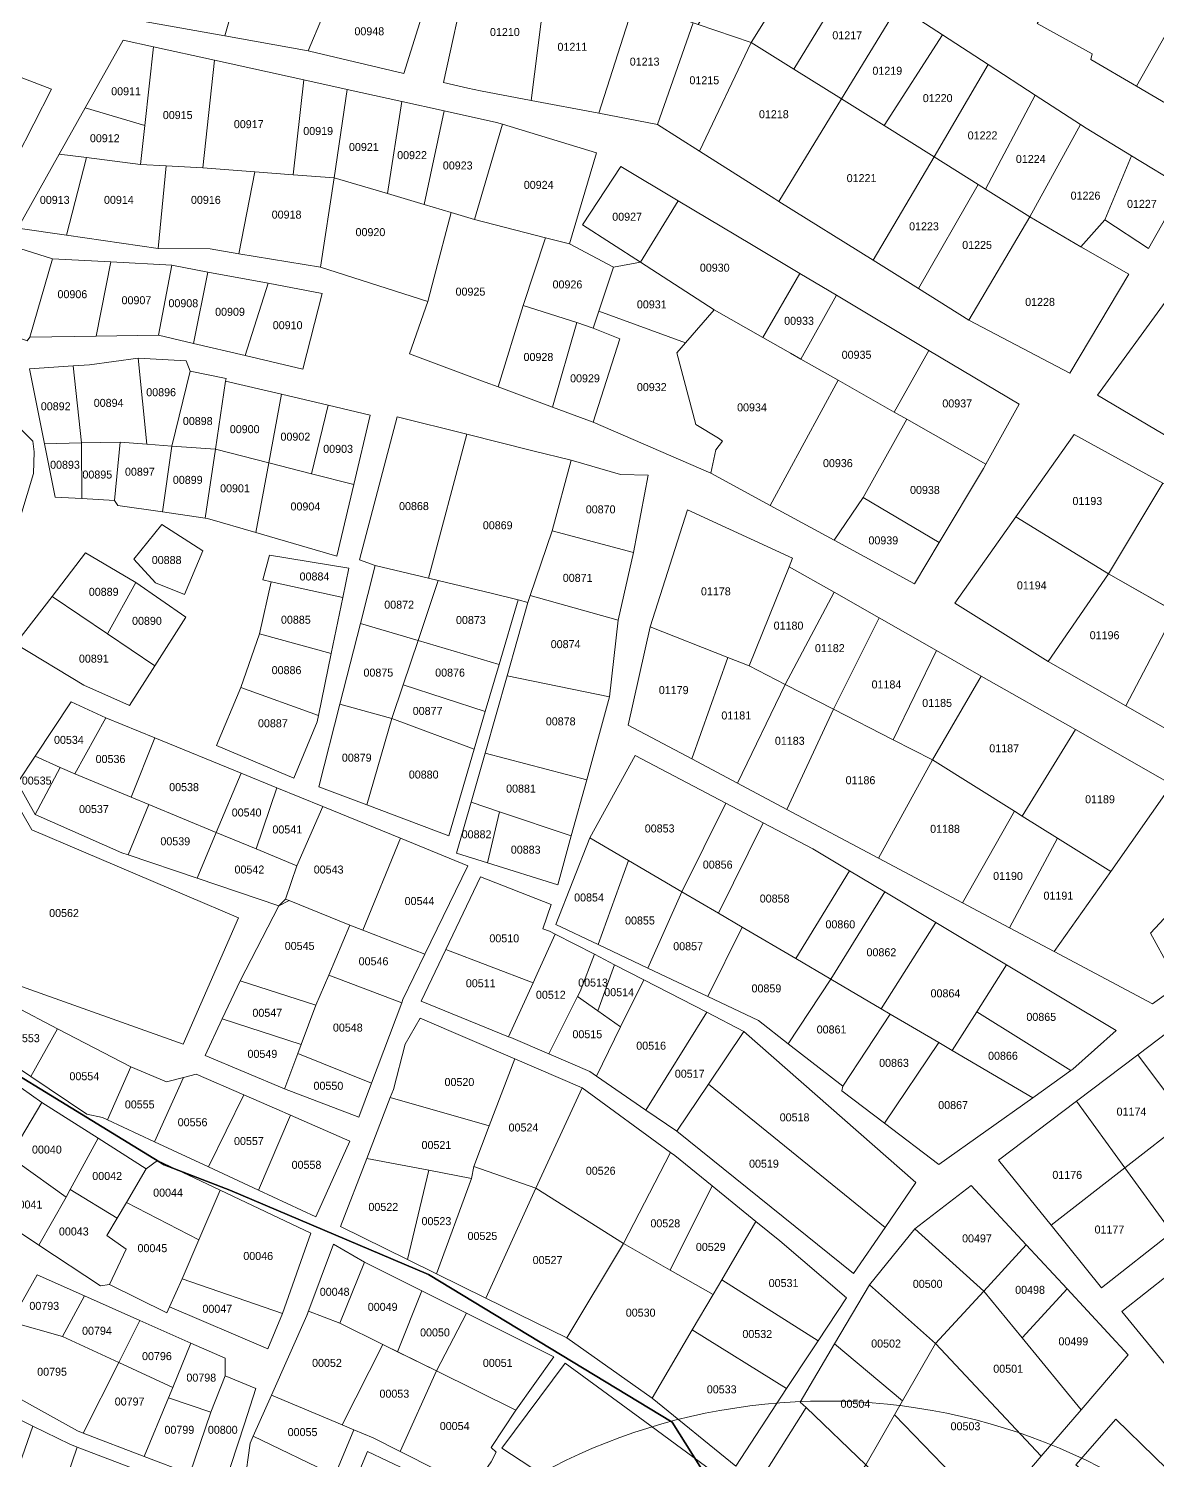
# Model space of a CAD drawing. Header units: metres. Extents: x 245225 to 248406, y 1633796 to 1637634.
# Drawn here: x 246695.7 to 246907.2, y 1635937.9 to 1636206.3 of the extents above; entities that cross this region are included whole.
import ezdxf
from ezdxf.enums import TextEntityAlignment as Align

# ---------------------------------------------------------------- set-up
doc = ezdxf.new("R2010")
doc.units = ezdxf.units.M
doc.header["$MEASUREMENT"] = 0
doc.layers.add('dernier_num_parc', color=1, linetype='Continuous', lineweight=13)
doc.layers.add('historique_numero_parcelle', color=7, linetype='Continuous')
doc.layers.add('limites_sections', color=7, linetype='Continuous')
doc.layers.add('LIMITES_PARCELLES', color=7, linetype='Continuous', lineweight=0, true_color=0xffffff)
doc.styles.add('Style-FANCY', font='FANCY.shx')

msp = doc.modelspace()

# ---------------------------------------------------------------- linework, layer by layer
at = {"layer": 'dernier_num_parc', "linetype": 'Continuous'}
msp.add_circle((246845.115, 1635836.655), 112.402539, dxfattribs=at)
at = {"layer": 'limites_parcelles', "flags": 128}
for points in [[(246754.656, 1636217.794), (246753.465, 1636214.953), (246748.082, 1636202.111), (246732.476, 1636204.922), (246735.226, 1636214.679), (246739.533, 1636225.342), (246742.109, 1636224.056), (246754.656, 1636217.794)], [(246913.23, 1636213.114), (246903.285, 1636195.523), (246894.742, 1636200.502), (246895.007, 1636201.56), (246884.688, 1636207.249), (246897.009, 1636225.086), (246906.534, 1636219.212), (246905.542, 1636217.693), (246913.23, 1636213.114)], [(246792.872, 1636216.576), (246789.833, 1636192.822), (246780.356, 1636194.613), (246778.008, 1636195.146), (246773.444, 1636196.184), (246777.756, 1636215.873), (246777.714, 1636219.326), (246791.151, 1636217.155), (246792.872, 1636216.576)], [(246808.033, 1636211.471), (246809.128, 1636211.103), (246802.502, 1636190.427), (246789.833, 1636192.822), (246792.872, 1636216.576), (246808.033, 1636211.471)], [(246839.045, 1636198.719), (246849.73, 1636216.258), (246851.714, 1636215.012), (246858.608, 1636210.533), (246847.998, 1636193.119), (246839.045, 1636198.719)], [(246769.928, 1636210.434), (246765.97, 1636197.886), (246748.288, 1636202.074), (246748.082, 1636202.111), (246753.465, 1636214.953), (246769.928, 1636210.434)], [(246930.103, 1636203.064), (246919.481, 1636186.082), (246910.866, 1636191.104), (246903.285, 1636195.523), (246913.23, 1636213.114), (246920.088, 1636209.029), (246930.103, 1636203.064)], [(246821.158, 1636207.044), (246831.088, 1636203.695), (246821.398, 1636183.346), (246813.535, 1636188.342), (246820.188, 1636207.372), (246821.158, 1636207.044)], [(246730.513, 1636200.383), (246728.311, 1636180.195), (246721.424, 1636180.586), (246716.669, 1636180.857), (246717.473, 1636188.146), (246719.1, 1636202.904), (246730.513, 1636200.383)], [(246839.045, 1636198.719), (246847.998, 1636193.119), (246836.286, 1636173.895), (246835.522, 1636174.372), (246821.398, 1636183.346), (246831.088, 1636203.695), (246839.045, 1636198.719)], [(246747.221, 1636196.692), (246745.227, 1636178.922), (246738.071, 1636179.461), (246728.311, 1636180.195), (246730.513, 1636200.383), (246747.221, 1636196.692)], [(246884.278, 1636193.855), (246875.013, 1636176.225), (246873.593, 1636177.113), (246865.34, 1636182.274), (246875.516, 1636199.548), (246884.278, 1636193.855)], [(246855.994, 1636188.119), (246865.34, 1636182.274), (246853.917, 1636162.885), (246836.286, 1636173.895), (246847.998, 1636193.119), (246855.994, 1636188.119)], [(246717.473, 1636188.146), (246716.669, 1636180.857), (246706.525, 1636182.125), (246701.409, 1636182.764), (246706.285, 1636191.447), (246717.473, 1636188.146)], [(246784.494, 1636188.366), (246779.243, 1636170.538), (246774.87, 1636171.835), (246769.803, 1636173.337), (246773.536, 1636190.88), (246783.379, 1636188.706), (246784.494, 1636188.366)], [(246797.031, 1636165.952), (246792.539, 1636167.11), (246779.243, 1636170.538), (246784.494, 1636188.366), (246802.111, 1636182.991), (246797.031, 1636165.952)], [(246902.371, 1636182.463), (246897.355, 1636170.483), (246892.831, 1636165.403), (246883.306, 1636171.038), (246892.793, 1636188.323), (246893.863, 1636187.628), (246902.371, 1636182.463)], [(246716.669, 1636180.857), (246721.424, 1636180.586), (246719.985, 1636165.105), (246702.76, 1636167.595), (246706.525, 1636182.125), (246716.669, 1636180.857)], [(246728.311, 1636180.195), (246738.071, 1636179.461), (246735.095, 1636164.117), (246729.721, 1636164.999), (246719.985, 1636165.105), (246721.424, 1636180.586), (246728.311, 1636180.195)], [(246745.227, 1636178.922), (246752.917, 1636178.343), (246750.359, 1636161.612), (246735.095, 1636164.117), (246738.071, 1636179.461), (246745.227, 1636178.922)], [(246762.902, 1636175.383), (246769.803, 1636173.337), (246774.87, 1636171.835), (246771.666, 1636159.699), (246770.467, 1636155.157), (246750.359, 1636161.612), (246752.917, 1636178.343), (246762.902, 1636175.383)], [(246875.013, 1636176.225), (246883.306, 1636171.038), (246871.876, 1636151.671), (246862.405, 1636157.585), (246873.593, 1636177.113), (246875.013, 1636176.225)], [(246840.197, 1636160.425), (246833.24, 1636148.401), (246824.125, 1636153.569), (246810.345, 1636162.5), (246817.392, 1636174.044), (246831.16, 1636165.822), (246840.197, 1636160.425)], [(246779.243, 1636170.538), (246792.539, 1636167.11), (246788.371, 1636154.398), (246783.65, 1636139.145), (246781.21, 1636140.054), (246767.081, 1636145.314), (246770.467, 1636155.157), (246771.666, 1636159.699), (246774.87, 1636171.835), (246779.243, 1636170.538)], [(246892.831, 1636165.403), (246901.872, 1636160.304), (246890.76, 1636141.73), (246871.876, 1636151.671), (246883.306, 1636171.038), (246892.831, 1636165.403)], [(246700.154, 1636163.143), (246695.921, 1636148.458), (246695.392, 1636147.797), (246683.75, 1636152.03), (246690.497, 1636166.185), (246700.154, 1636163.143)], [(246797.031, 1636165.952), (246805.286, 1636161.612), (246802.535, 1636153.359), (246801.476, 1636150.182), (246798.425, 1636151.223), (246788.371, 1636154.398), (246792.539, 1636167.11), (246797.031, 1636165.952)], [(246824.125, 1636153.569), (246818.782, 1636147.417), (246802.535, 1636153.359), (246805.286, 1636161.612), (246810.345, 1636162.5), (246824.125, 1636153.569)], [(246847.084, 1636156.313), (246840.369, 1636144.359), (246838.45, 1636145.447), (246833.24, 1636148.401), (246840.197, 1636160.425), (246847.084, 1636156.313)], [(246864.378, 1636145.985), (246857.896, 1636134.422), (246847.377, 1636140.386), (246840.369, 1636144.359), (246847.084, 1636156.313), (246864.378, 1636145.985)], [(246818.782, 1636147.417), (246817.14, 1636145.526), (246820.738, 1636132.085), (246824.971, 1636129.545), (246825.707, 1636128.946), (246824.477, 1636127.354), (246823.49, 1636122.983), (246801.476, 1636132.508), (246806.451, 1636148.172), (246801.476, 1636150.182), (246802.535, 1636153.359), (246818.782, 1636147.417)], [(246833.24, 1636148.401), (246838.45, 1636145.447), (246840.369, 1636144.359), (246847.377, 1636140.386), (246834.631, 1636116.934), (246823.49, 1636122.983), (246824.477, 1636127.354), (246825.707, 1636128.946), (246824.971, 1636129.545), (246820.738, 1636132.085), (246817.14, 1636145.526), (246818.782, 1636147.417), (246824.125, 1636153.569), (246833.24, 1636148.401)], [(246801.476, 1636150.182), (246806.451, 1636148.172), (246801.476, 1636132.508), (246793.844, 1636135.35), (246798.425, 1636151.223), (246801.476, 1636150.182)], [(246717.82, 1636128.41), (246712.803, 1636128.783), (246705.607, 1636128.636), (246704.012, 1636143.069), (246707.086, 1636143.272), (246716.188, 1636144.542), (246717.82, 1636128.41)], [(246725.925, 1636142.108), (246722.516, 1636128.06), (246717.82, 1636128.41), (246716.188, 1636144.542), (246725.184, 1636144.013), (246725.925, 1636142.108)], [(246875.078, 1636124.681), (246860.274, 1636133.074), (246857.896, 1636134.422), (246864.378, 1636145.985), (246881.275, 1636135.895), (246875.078, 1636124.681)], [(246732.599, 1636140.246), (246730.694, 1636127.451), (246722.516, 1636128.06), (246725.925, 1636142.108), (246732.698, 1636140.732), (246732.599, 1636140.246)], [(246857.896, 1636134.422), (246860.274, 1636133.074), (246852.07, 1636118.428), (246846.629, 1636110.42), (246834.631, 1636116.934), (246847.377, 1636140.386), (246857.896, 1636134.422)], [(246682.995, 1636095.518), (246673.987, 1636098.849), (246678.297, 1636106.968), (246685.118, 1636119.816), (246692.19, 1636133.139), (246696.48, 1636129.005), (246696.691, 1636126.995), (246696.621, 1636122.902), (246693.049, 1636111.128), (246682.995, 1636095.518)], [(246777.792, 1636130.279), (246770.598, 1636103.3), (246760.638, 1636105.702), (246757.675, 1636106.76), (246764.765, 1636133.536), (246777.792, 1636130.279)], [(246875.078, 1636124.681), (246874.607, 1636123.83), (246866.319, 1636109.971), (246852.07, 1636118.428), (246860.274, 1636133.074), (246875.078, 1636124.681)], [(246789.694, 1636100.069), (246789.236, 1636098.708), (246787.414, 1636099.246), (246782.6, 1636100.406), (246772.423, 1636102.86), (246770.598, 1636103.3), (246777.792, 1636130.279), (246790.167, 1636127.185), (246797.362, 1636125.387), (246793.764, 1636112.157), (246789.694, 1636100.069)], [(246717.82, 1636128.41), (246722.516, 1636128.06), (246720.79, 1636115.703), (246712.378, 1636116.92), (246711.743, 1636117.872), (246712.803, 1636128.783), (246717.82, 1636128.41)], [(246740.661, 1636124.903), (246738.229, 1636111.845), (246729.205, 1636114.486), (246728.773, 1636114.548), (246730.694, 1636127.451), (246740.661, 1636124.903)], [(246748.717, 1636122.844), (246756.611, 1636120.826), (246753.441, 1636107.395), (246738.229, 1636111.845), (246740.661, 1636124.903), (246748.717, 1636122.844)], [(246809.004, 1636108.136), (246793.764, 1636112.157), (246797.362, 1636125.387), (246806.563, 1636122.741), (246811.791, 1636122.592), (246809.004, 1636108.136)], [(246838.176, 1636105.446), (246830.68, 1636086.838), (246826.705, 1636088.411), (246812.141, 1636094.174), (246819.126, 1636116.082), (246838.811, 1636107.033), (246838.176, 1636105.446)], [(246720.623, 1636113.351), (246728.322, 1636108.43), (246724.909, 1636100.254), (246719.432, 1636102.397), (246715.384, 1636106.842), (246720.623, 1636113.351)], [(246754.535, 1636099.689), (246741.14, 1636102.59), (246739.549, 1636102.955), (246740.847, 1636107.607), (246755.664, 1636105.172), (246754.535, 1636099.689)], [(246770.598, 1636103.3), (246772.423, 1636102.86), (246768.646, 1636091.613), (246757.863, 1636094.826), (246760.638, 1636105.702), (246770.598, 1636103.3)], [(246782.6, 1636100.406), (246787.414, 1636099.246), (246783.836, 1636087.087), (246768.646, 1636091.613), (246772.423, 1636102.86), (246782.6, 1636100.406)], [(246710.445, 1636092.874), (246719.34, 1636086.885), (246714.59, 1636079.458), (246706.018, 1636083.268), (246693.239, 1636090.967), (246700.065, 1636099.863), (246710.445, 1636092.874)], [(246806.146, 1636095.436), (246804.559, 1636081.042), (246785.342, 1636085.013), (246789.236, 1636098.708), (246789.694, 1636100.069), (246806.146, 1636095.436)], [(246920.068, 1636091.562), (246912.524, 1636072.936), (246901.299, 1636079.354), (246910.555, 1636096.976), (246917.391, 1636093.086), (246920.068, 1636091.562)], [(246768.646, 1636091.613), (246765.861, 1636083.32), (246763.74, 1636077.004), (246754.005, 1636079.699), (246757.863, 1636094.826), (246768.646, 1636091.613)], [(246830.68, 1636086.838), (246837.473, 1636083.363), (246828.54, 1636064.85), (246819.931, 1636069.425), (246826.705, 1636088.411), (246830.68, 1636086.838)], [(246891.861, 1636074.922), (246881.878, 1636058.715), (246880.452, 1636059.608), (246865.076, 1636069.243), (246874.206, 1636084.96), (246891.861, 1636074.922)], [(246749.975, 1636077.54), (246749.737, 1636076.386), (246745.398, 1636065.802), (246730.899, 1636071.941), (246735.425, 1636082.799), (246749.975, 1636077.54)], [(246701.583, 1636067.813), (246696.887, 1636069.906), (246703.644, 1636080.131), (246710.155, 1636077.126), (246704.334, 1636066.649), (246701.583, 1636067.813)], [(246857.705, 1636073.014), (246865.076, 1636069.243), (246854.946, 1636050.815), (246837.75, 1636059.954), (246846.53, 1636078.73), (246857.705, 1636073.014)], [(246909.932, 1636064.647), (246898.451, 1636048.329), (246888.507, 1636054.561), (246881.878, 1636058.715), (246891.861, 1636074.922), (246909.932, 1636064.647)], [(246724.612, 1636015.933), (246684.505, 1636030.252), (246683.87, 1636031.999), (246683.235, 1636033.269), (246682.124, 1636034.38), (246680.537, 1636035.174), (246677.044, 1636041.206), (246674.04, 1636048.842), (246682.242, 1636066.437), (246685.382, 1636071.328), (246690.855, 1636067.718), (246692.919, 1636062.002), (246696.253, 1636056.129), (246734.988, 1636039.619), (246724.612, 1636015.933)], [(246735.485, 1636066.773), (246730.845, 1636055.645), (246718.181, 1636060.902), (246714.903, 1636062.262), (246719.314, 1636073.383), (246735.485, 1636066.773)], [(246800.266, 1636065.505), (246797.367, 1636055.01), (246783.897, 1636059.513), (246778.596, 1636061.285), (246781.211, 1636070.485), (246800.266, 1636065.505)], [(246826.31, 1636061.144), (246818.093, 1636044.532), (246808.118, 1636050.39), (246800.846, 1636054.66), (246809.317, 1636070.044), (246826.31, 1636061.144)], [(246704.334, 1636066.649), (246714.903, 1636062.262), (246718.181, 1636060.902), (246714.304, 1636051.431), (246713.119, 1636051.832), (246696.926, 1636059.029), (246701.583, 1636067.813), (246704.334, 1636066.649)], [(246887.884, 1636033.308), (246898.451, 1636048.329), (246909.932, 1636064.647), (246910.725, 1636065.758), (246936.919, 1636045.438), (246906.28, 1636023.531), (246887.884, 1636033.308)], [(246765.337, 1636054.572), (246758.327, 1636037.33), (246755.875, 1636038.286), (246744.475, 1636042.886), (246743.81, 1636043.154), (246745.934, 1636049.382), (246750.842, 1636060.496), (246765.337, 1636054.572)], [(246881.878, 1636058.715), (246888.507, 1636054.561), (246879.51, 1636037.759), (246870.695, 1636042.444), (246880.452, 1636059.608), (246881.878, 1636058.715)], [(246738.311, 1636052.546), (246745.934, 1636049.382), (246743.81, 1636043.154), (246742.54, 1636041.884), (246727.262, 1636047.05), (246730.845, 1636055.645), (246738.311, 1636052.546)], [(246849.516, 1636048.47), (246839.421, 1636032.007), (246829.382, 1636037.903), (246824.967, 1636040.495), (246833.334, 1636057.464), (246842.655, 1636052.582), (246849.516, 1636048.47)], [(246794.322, 1636036.595), (246790.967, 1636029.144), (246790.199, 1636027.439), (246773.846, 1636033.695), (246780.345, 1636047.343), (246793.584, 1636042.161), (246792.026, 1636037.593), (246793.283, 1636037.13), (246794.322, 1636036.595)], [(246824.967, 1636040.495), (246829.382, 1636037.903), (246822.939, 1636024.898), (246811.719, 1636030.215), (246818.093, 1636044.532), (246824.967, 1636040.495)], [(246755.875, 1636038.286), (246751.905, 1636028.888), (246749.525, 1636023.257), (246735.344, 1636027.808), (246742.54, 1636041.884), (246744.475, 1636042.886), (246755.875, 1636038.286)], [(246758.327, 1636037.33), (246769.941, 1636032.801), (246765.824, 1636024.316), (246765.599, 1636023.716), (246751.905, 1636028.888), (246755.875, 1636038.286), (246758.327, 1636037.33)], [(246801.691, 1636032.796), (246799.062, 1636025.852), (246798.563, 1636024.86), (246793.165, 1636014.125), (246786.06, 1636017.181), (246785.626, 1636017.356), (246790.199, 1636027.439), (246790.967, 1636029.144), (246794.322, 1636036.595), (246801.691, 1636032.796)], [(246839.421, 1636032.007), (246846, 1636028.144), (246838.031, 1636016.045), (246832.442, 1636020.395), (246822.939, 1636024.898), (246829.382, 1636037.903), (246839.421, 1636032.007)], [(246878.919, 1636030.847), (246873.339, 1636022.011), (246868.769, 1636014.773), (246866.23, 1636016.264), (246857.131, 1636021.607), (246855.431, 1636022.605), (246865.691, 1636038.775), (246878.919, 1636030.847)], [(246805.473, 1636030.847), (246802.36, 1636022.173), (246798.563, 1636024.86), (246799.062, 1636025.852), (246801.691, 1636032.796), (246805.473, 1636030.847)], [(246765.599, 1636023.716), (246759.961, 1636008.66), (246746.118, 1636014.217), (246746.749, 1636015.891), (246749.525, 1636023.257), (246751.905, 1636028.888), (246765.599, 1636023.716)], [(246890.99, 1636010.992), (246873.339, 1636022.011), (246878.919, 1636030.847), (246899.447, 1636018.543), (246891.378, 1636011.267), (246890.99, 1636010.992)], [(246822.741, 1636021.947), (246811.365, 1636003.615), (246802.071, 1636009.977), (246806.589, 1636019.181), (246810.934, 1636028.033), (246822.741, 1636021.947)], [(246855.431, 1636022.605), (246857.131, 1636021.607), (246848.25, 1636008.092), (246838.031, 1636016.045), (246846, 1636028.144), (246855.431, 1636022.605)], [(246802.36, 1636022.173), (246806.589, 1636019.181), (246802.071, 1636009.977), (246800.824, 1636010.831), (246793.165, 1636014.125), (246798.563, 1636024.86), (246802.36, 1636022.173)], [(246746.749, 1636015.891), (246746.118, 1636014.217), (246743.672, 1636007.727), (246743.611, 1636007.566), (246728.731, 1636013.82), (246731.975, 1636020.683), (246746.749, 1636015.891)], [(246786.776, 1636013.196), (246781.978, 1636000.622), (246763.459, 1636005.952), (246764.047, 1636007.47), (246766.269, 1636015.937), (246769.021, 1636020.805), (246786.776, 1636013.196)], [(246829.73, 1636018.345), (246823.077, 1636008.433), (246817.175, 1635999.639), (246811.365, 1636003.615), (246822.741, 1636021.947), (246829.73, 1636018.345)], [(246866.23, 1636016.264), (246856.092, 1636001.122), (246848.052, 1636007.232), (246848.25, 1636008.092), (246857.131, 1636021.607), (246866.23, 1636016.264)], [(246714.812, 1636011.721), (246710.486, 1636001.747), (246709.52, 1636002.196), (246706.557, 1636002.831), (246696.124, 1636009.874), (246701.097, 1636018.848), (246714.812, 1636011.721)], [(246868.769, 1636014.773), (246883.849, 1636005.918), (246866.242, 1635993.408), (246856.092, 1636001.122), (246866.23, 1636016.264), (246868.769, 1636014.773)], [(246759.961, 1636008.66), (246757.57, 1636002.276), (246743.611, 1636007.566), (246743.672, 1636007.727), (246746.118, 1636014.217), (246759.961, 1636008.66)], [(246799.395, 1636007.788), (246790.728, 1635988.942), (246779.086, 1635993.043), (246781.978, 1636000.622), (246786.776, 1636013.196), (246799.395, 1636007.788)], [(246721.532, 1636008.903), (246724.715, 1636009.729), (246719.243, 1635997.67), (246710.486, 1636001.747), (246714.812, 1636011.721), (246721.532, 1636008.903)], [(246735.979, 1636006.456), (246729.404, 1635992.938), (246719.243, 1635997.67), (246724.715, 1636009.729), (246727.089, 1636010.345), (246735.979, 1636006.456)], [(246708.696, 1635998.325), (246703.494, 1635988.703), (246702.727, 1635987.284), (246693.683, 1635993.796), (246692.144, 1635994.904), (246698.143, 1636005.027), (246708.696, 1635998.325)], [(246742.171, 1636003.747), (246744.751, 1636002.618), (246738.753, 1635988.585), (246729.404, 1635992.938), (246735.979, 1636006.456), (246742.171, 1636003.747)], [(246781.978, 1636000.622), (246779.086, 1635993.043), (246778.689, 1635990.794), (246770.658, 1635992.318), (246759.038, 1635994.524), (246763.459, 1636005.952), (246781.978, 1636000.622)], [(246717.722, 1635992.592), (246714.014, 1635986.305), (246712.256, 1635983.323), (246703.494, 1635988.703), (246708.696, 1635998.325), (246717.722, 1635992.592)], [(246731.579, 1635988.607), (246727.591, 1635979.267), (246714.014, 1635986.305), (246717.722, 1635992.592), (246719.839, 1635994.179), (246731.579, 1635988.607)], [(246823.79, 1635989.374), (246815.909, 1635973.608), (246807.132, 1635978.623), (246815.957, 1635995.669), (246816.752, 1635995.088), (246823.79, 1635989.374)], [(246772.115, 1635972.902), (246778.689, 1635990.794), (246779.086, 1635993.043), (246790.728, 1635988.942), (246781.36, 1635968.36), (246772.115, 1635972.902)], [(246712.256, 1635983.323), (246710.347, 1635980.087), (246713.946, 1635977.547), (246710.843, 1635970.896), (246709.123, 1635970.631), (246697.572, 1635978.286), (246702.727, 1635987.284), (246703.494, 1635988.703), (246712.256, 1635983.323)], [(246724.469, 1635971.954), (246727.591, 1635979.267), (246731.579, 1635988.607), (246748.546, 1635980.553), (246743.255, 1635965.472), (246724.469, 1635971.954)], [(246815.909, 1635973.608), (246823.79, 1635989.374), (246831.967, 1635982.736), (246825.557, 1635971.809), (246823.925, 1635969.026), (246815.909, 1635973.608)], [(246727.591, 1635979.267), (246724.469, 1635971.954), (246722.08, 1635966.742), (246721.559, 1635965.604), (246710.843, 1635970.896), (246713.946, 1635977.547), (246710.347, 1635980.087), (246712.256, 1635983.323), (246714.014, 1635986.305), (246727.591, 1635979.267)], [(246843.617, 1635960.347), (246825.557, 1635971.809), (246831.967, 1635982.736), (246836.437, 1635979.107), (246848.925, 1635968.418), (246843.617, 1635960.347)], [(246758.623, 1635975.112), (246753.966, 1635963.682), (246748.145, 1635965.904), (246747.792, 1635965.104), (246752.812, 1635978.481), (246758.623, 1635975.112)], [(246815.909, 1635973.608), (246823.925, 1635969.026), (246820.03, 1635962.385), (246812.518, 1635949.579), (246796.538, 1635960.904), (246807.132, 1635978.623), (246815.909, 1635973.608)], [(246769.37, 1635969.723), (246764.824, 1635958.304), (246762.041, 1635959.683), (246753.966, 1635963.682), (246758.623, 1635975.112), (246769.37, 1635969.723)], [(246842.386, 1635958.476), (246837.728, 1635951.393), (246820.03, 1635962.385), (246823.925, 1635969.026), (246825.557, 1635971.809), (246843.617, 1635960.347), (246842.386, 1635958.476)], [(246881.838, 1635960.915), (246892.917, 1635947.432), (246885.444, 1635938.709), (246865.605, 1635959.838), (246874.65, 1635969.662), (246881.838, 1635960.915)], [(246702.026, 1635961.156), (246712.576, 1635956.278), (246705.91, 1635943.041), (246704.811, 1635943.459), (246695.855, 1635948.456), (246686.554, 1635953.645), (246692.329, 1635963.911), (246702.026, 1635961.156)], [(246753.966, 1635963.682), (246762.041, 1635959.683), (246754.442, 1635944.579), (246741.191, 1635950.168), (246747.792, 1635965.104), (246748.145, 1635965.904), (246753.966, 1635963.682)], [(246732.49, 1635953.774), (246729.821, 1635946.958), (246721.88, 1635949.678), (246722.674, 1635951.608), (246726.102, 1635959.936), (246732.524, 1635957.094), (246732.49, 1635953.774)], [(246772.086, 1635954.707), (246765.302, 1635939.615), (246760.237, 1635942.171), (246756.638, 1635943.653), (246754.442, 1635944.579), (246762.041, 1635959.683), (246772.086, 1635954.707)], [(246859.437, 1635949.113), (246857.915, 1635946.466), (246852.54, 1635937.121), (246841.411, 1635947.886), (246840.247, 1635948.839), (246846.707, 1635959.763), (246859.437, 1635949.113)], [(246885.444, 1635938.709), (246876.053, 1635927.745), (246857.915, 1635946.466), (246859.437, 1635949.113), (246865.605, 1635959.838), (246885.444, 1635938.709)], [(246722.674, 1635951.608), (246721.88, 1635949.678), (246717.356, 1635938.686), (246705.91, 1635943.041), (246712.576, 1635956.278), (246722.674, 1635951.608)], [(246827.411, 1635928.975), (246816.757, 1635916.286), (246799.627, 1635927.767), (246800.802, 1635929.549), (246791.619, 1635935.511), (246784.342, 1635940.237), (246796.228, 1635956.149), (246811.122, 1635945.208), (246824.874, 1635935.107), (246827.411, 1635928.975)], [(246729.821, 1635946.958), (246732.49, 1635953.774), (246738.281, 1635951.396), (246736.124, 1635944.799), (246732.272, 1635933.011), (246725.903, 1635935.434), (246729.821, 1635946.958)], [(246786.988, 1635947.327), (246782.331, 1635940.342), (246783.283, 1635939.496), (246782.331, 1635937.697), (246778.898, 1635932.754), (246765.302, 1635939.615), (246772.086, 1635954.707), (246786.988, 1635947.327)], [(246754.442, 1635944.579), (246756.638, 1635943.653), (246753.077, 1635935.119), (246737.782, 1635942.454), (246741.191, 1635950.168), (246754.442, 1635944.579)], [(246843.319, 1635923.964), (246838.563, 1635926.328), (246836.738, 1635922.322), (246829.444, 1635928.953), (246841.411, 1635947.886), (246852.54, 1635937.121), (246843.319, 1635923.964)], [(246876.053, 1635927.745), (246869.79, 1635920.434), (246860.081, 1635929.826), (246852.54, 1635937.121), (246857.915, 1635946.466), (246876.053, 1635927.745)], [(246913.891, 1635931.593), (246906.686, 1635924.95), (246891.892, 1635937.123), (246899.408, 1635945.664), (246913.801, 1635931.694), (246913.891, 1635931.593)], [(246691.963, 1635931.426), (246696.481, 1635944.361), (246703.387, 1635940.968), (246704.756, 1635940.446), (246700.786, 1635928.661), (246691.963, 1635931.426)], [(246753.077, 1635935.119), (246749.675, 1635926.967), (246736.108, 1635933.575), (246737.22, 1635941.181), (246737.782, 1635942.454), (246753.077, 1635935.119)], [(246716.273, 1635936.057), (246712.568, 1635919.484), (246699.215, 1635922.64), (246700.786, 1635928.661), (246704.756, 1635940.446), (246716.273, 1635936.057)], [(246777.584, 1635930.862), (246771.198, 1635921.67), (246768.597, 1635923.227), (246762.008, 1635926.39), (246755.044, 1635929.733), (246759.166, 1635939.607), (246777.584, 1635930.862)]]:
    msp.add_lwpolyline(points, close=True, dxfattribs=at)
at = {"layer": 'limites_parcelles'}
for points in [[(246841.932, 1636221.151), (246831.088, 1636203.695), (246821.158, 1636207.044), (246833.245, 1636226.604)], [(246735.226, 1636214.679), (246732.476, 1636204.922), (246714.54, 1636208.153), (246721.734, 1636220.174)], [(246849.73, 1636216.258), (246839.045, 1636198.719), (246831.088, 1636203.695), (246841.932, 1636221.151)], [(246820.188, 1636207.372), (246813.535, 1636188.342), (246802.502, 1636190.427), (246809.128, 1636211.103)], [(246866.934, 1636205.124), (246855.994, 1636188.119), (246847.998, 1636193.119), (246858.608, 1636210.533)], [(246719.1, 1636202.904), (246717.473, 1636188.146), (246706.285, 1636191.447), (246713.423, 1636204.158)], [(246855.994, 1636188.119), (246866.934, 1636205.124), (246875.516, 1636199.548), (246865.34, 1636182.274)], [(246699.982, 1636194.95), (246693.315, 1636181.933), (246681.99, 1636187.224), (246688.023, 1636199.501)], [(246755.361, 1636194.894), (246752.917, 1636178.343), (246745.227, 1636178.922), (246747.221, 1636196.692)], [(246765.585, 1636192.636), (246762.902, 1636175.383), (246752.917, 1636178.343), (246755.361, 1636194.894)], [(246773.536, 1636190.88), (246769.803, 1636173.337), (246762.902, 1636175.383), (246765.585, 1636192.636)], [(246875.013, 1636176.225), (246884.278, 1636193.855), (246892.793, 1636188.323), (246883.306, 1636171.038)], [(246706.525, 1636182.125), (246702.76, 1636167.595), (246693.632, 1636168.915), (246701.409, 1636182.764)], [(246873.593, 1636177.113), (246862.405, 1636157.585), (246853.917, 1636162.885), (246865.34, 1636182.274)], [(246897.355, 1636170.483), (246902.371, 1636182.463), (246912.039, 1636176.595), (246905.531, 1636165.085)], [(246817.392, 1636174.044), (246810.345, 1636162.5), (246799.466, 1636169.55), (246806.662, 1636180.451)], [(246711.068, 1636162.561), (246708.322, 1636148.663), (246695.921, 1636148.458), (246700.154, 1636163.143)], [(246722.511, 1636161.952), (246719.998, 1636148.855), (246708.322, 1636148.663), (246711.068, 1636162.561)], [(246729.274, 1636160.682), (246726.584, 1636147.304), (246719.998, 1636148.855), (246722.511, 1636161.952)], [(246740.569, 1636158.561), (246736.229, 1636145.033), (246726.584, 1636147.304), (246729.274, 1636160.682)], [(246736.229, 1636145.033), (246740.569, 1636158.561), (246750.69, 1636156.66), (246747.077, 1636142.478)], [(246798.425, 1636151.223), (246793.844, 1636135.35), (246783.65, 1636139.145), (246788.371, 1636154.398)], [(246924.791, 1636146.488), (246912.989, 1636127.549), (246896.001, 1636137.606), (246909.127, 1636155.696)], [(246705.607, 1636128.636), (246698.651, 1636128.493), (246695.868, 1636142.532), (246704.012, 1636143.069)], [(246743.057, 1636137.777), (246740.661, 1636124.903), (246730.694, 1636127.451), (246732.599, 1636140.246)], [(246751.78, 1636135.719), (246748.717, 1636122.844), (246740.661, 1636124.903), (246743.057, 1636137.777)], [(246748.717, 1636122.844), (246751.78, 1636135.719), (246759.685, 1636133.853), (246756.611, 1636120.826)], [(246908.202, 1636121.073), (246898.043, 1636104.096), (246880.687, 1636114.792), (246891.587, 1636130.237)], [(246705.675, 1636118.219), (246700.63, 1636118.507), (246698.651, 1636128.493), (246705.607, 1636128.636)], [(246705.675, 1636118.219), (246705.607, 1636128.636), (246712.803, 1636128.783), (246711.743, 1636117.872)], [(246730.694, 1636127.451), (246728.773, 1636114.548), (246720.79, 1636115.703), (246722.516, 1636128.06)], [(246926.505, 1636110.978), (246917.391, 1636093.086), (246898.043, 1636104.096), (246908.202, 1636121.073)], [(246866.319, 1636109.971), (246861.696, 1636102.24), (246846.629, 1636110.42), (246852.07, 1636118.428)], [(246898.043, 1636104.096), (246886.719, 1636087.692), (246869.256, 1636098.593), (246880.687, 1636114.792)], [(246806.146, 1636095.436), (246789.694, 1636100.069), (246793.764, 1636112.157), (246809.004, 1636108.136)], [(246715.781, 1636102.476), (246710.445, 1636092.874), (246700.065, 1636099.863), (246706.335, 1636108.033)], [(246846.618, 1636100.646), (246837.473, 1636083.363), (246830.68, 1636086.838), (246838.176, 1636105.446)], [(246910.555, 1636096.976), (246901.299, 1636079.354), (246886.719, 1636087.692), (246898.043, 1636104.096)], [(246710.445, 1636092.874), (246715.781, 1636102.476), (246725.147, 1636095.968), (246719.34, 1636086.885)], [(246754.535, 1636099.689), (246752.371, 1636089.181), (246738.917, 1636092.853), (246741.14, 1636102.59)], [(246855.042, 1636095.856), (246846.53, 1636078.73), (246837.473, 1636083.363), (246846.618, 1636100.646)], [(246865.776, 1636089.753), (246857.705, 1636073.014), (246846.53, 1636078.73), (246855.042, 1636095.856)], [(246752.371, 1636089.181), (246749.975, 1636077.54), (246735.425, 1636082.799), (246738.917, 1636092.853)], [(246826.705, 1636088.411), (246819.931, 1636069.425), (246808.014, 1636075.759), (246812.141, 1636094.174)], [(246781.248, 1636078.29), (246765.861, 1636083.32), (246768.646, 1636091.613), (246783.836, 1636087.087)], [(246874.206, 1636084.96), (246865.076, 1636069.243), (246857.705, 1636073.014), (246865.776, 1636089.753)], [(246804.559, 1636081.042), (246800.266, 1636065.505), (246781.211, 1636070.485), (246785.342, 1636085.013)], [(246781.248, 1636078.29), (246779.174, 1636071.245), (246763.74, 1636077.004), (246765.861, 1636083.32)], [(246846.53, 1636078.73), (246837.75, 1636059.954), (246828.54, 1636064.85), (246837.473, 1636083.363)], [(246763.74, 1636077.004), (246759.072, 1636060.804), (246750.055, 1636064.215), (246754.005, 1636079.699)], [(246719.314, 1636073.383), (246714.903, 1636062.262), (246704.334, 1636066.649), (246710.155, 1636077.126)], [(246759.072, 1636060.804), (246763.74, 1636077.004), (246779.174, 1636071.245), (246774.396, 1636055.007)], [(246701.583, 1636067.813), (246696.926, 1636059.029), (246693.59, 1636064.917), (246696.887, 1636069.906)], [(246880.452, 1636059.608), (246870.695, 1636042.444), (246854.946, 1636050.815), (246865.076, 1636069.243)], [(246742.207, 1636064.026), (246738.311, 1636052.546), (246730.845, 1636055.645), (246735.485, 1636066.773)], [(246738.311, 1636052.546), (246742.207, 1636064.026), (246750.842, 1636060.496), (246745.934, 1636049.382)], [(246730.845, 1636055.645), (246727.262, 1636047.05), (246714.304, 1636051.431), (246718.181, 1636060.902)], [(246783.897, 1636059.513), (246781.637, 1636049.925), (246775.878, 1636051.726), (246778.596, 1636061.285)], [(246833.334, 1636057.464), (246824.967, 1636040.495), (246818.093, 1636044.532), (246826.31, 1636061.144)], [(246781.637, 1636049.925), (246783.897, 1636059.513), (246797.367, 1636055.01), (246794.822, 1636045.8)], [(246769.941, 1636032.801), (246758.327, 1636037.33), (246765.337, 1636054.572), (246777.995, 1636049.398)], [(246808.118, 1636050.39), (246802.388, 1636034.637), (246794.474, 1636038.387), (246800.846, 1636054.66)], [(246898.451, 1636048.329), (246887.884, 1636033.308), (246879.51, 1636037.759), (246888.507, 1636054.561)], [(246818.093, 1636044.532), (246811.719, 1636030.215), (246802.388, 1636034.637), (246808.118, 1636050.39)], [(246856.108, 1636044.518), (246846, 1636028.144), (246839.421, 1636032.007), (246849.516, 1636048.47)], [(246846, 1636028.144), (246856.108, 1636044.518), (246865.691, 1636038.775), (246855.431, 1636022.605)], [(246905.905, 1636036.74), (246912.784, 1636044.149), (246917.547, 1636037.137), (246909.477, 1636030.258)], [(246790.199, 1636027.439), (246785.626, 1636017.356), (246769.232, 1636024.007), (246773.846, 1636033.695)], [(246802.36, 1636022.173), (246805.473, 1636030.847), (246810.934, 1636028.033), (246806.589, 1636019.181)], [(246749.525, 1636023.257), (246746.749, 1636015.891), (246731.975, 1636020.683), (246735.344, 1636027.808)], [(246688.665, 1636014.909), (246693.008, 1636023.051), (246701.097, 1636018.848), (246696.124, 1636009.874)], [(246890.99, 1636010.992), (246883.849, 1636005.918), (246868.769, 1636014.773), (246873.339, 1636022.011)], [(246924.185, 1636010.739), (246912.668, 1636001.778), (246903.528, 1636013.965), (246914.906, 1636022.578)], [(246856.183, 1635981.611), (246823.077, 1636008.433), (246829.73, 1636018.345), (246861.943, 1635990.034)], [(246912.668, 1636001.778), (246901.114, 1635992.789), (246892.062, 1636005.284), (246903.528, 1636013.965)], [(246686.072, 1635999.187), (246692.328, 1636009.123), (246698.143, 1636005.027), (246692.144, 1635994.904)], [(246815.957, 1635995.669), (246807.132, 1635978.623), (246790.728, 1635988.942), (246799.395, 1636007.788)], [(246856.183, 1635981.611), (246850.275, 1635972.969), (246817.175, 1635999.639), (246823.077, 1636008.433)], [(246901.114, 1635992.789), (246887.265, 1635982.015), (246877.441, 1635994.215), (246892.062, 1636005.284)], [(246755.875, 1635997.751), (246749.525, 1635983.57), (246738.753, 1635988.585), (246744.751, 1636002.618)], [(246921.6, 1635989.869), (246909.896, 1635980.668), (246901.114, 1635992.789), (246912.668, 1636001.778)], [(246702.727, 1635987.284), (246697.572, 1635978.286), (246687.511, 1635984.953), (246693.683, 1635993.796)], [(246770.658, 1635992.318), (246766.664, 1635975.58), (246754.098, 1635981.753), (246759.038, 1635994.524)], [(246778.689, 1635990.794), (246772.115, 1635972.902), (246766.664, 1635975.58), (246770.658, 1635992.318)], [(246909.896, 1635980.668), (246896.702, 1635970.296), (246887.265, 1635982.015), (246901.114, 1635992.789)], [(246807.132, 1635978.623), (246796.538, 1635960.904), (246781.36, 1635968.36), (246790.728, 1635988.942)], [(246882.638, 1635978.338), (246874.65, 1635969.662), (246861.731, 1635981.329), (246872.314, 1635989.479)], [(246874.65, 1635969.662), (246865.605, 1635959.838), (246853.264, 1635970.852), (246861.731, 1635981.329)], [(246890.288, 1635970.083), (246881.838, 1635960.915), (246874.65, 1635969.662), (246882.638, 1635978.338)], [(246921.933, 1635965.615), (246909.297, 1635955.161), (246900.512, 1635965.851), (246913.87, 1635976.364)], [(246702.026, 1635961.156), (246692.329, 1635963.911), (246697.27, 1635972.695), (246706.151, 1635968.765)], [(246743.255, 1635965.472), (246740.53, 1635958.87), (246722.08, 1635966.742), (246724.469, 1635971.954)], [(246764.824, 1635958.304), (246769.37, 1635969.723), (246777.707, 1635965.543), (246772.086, 1635954.707)], [(246865.605, 1635959.838), (246859.437, 1635949.113), (246846.707, 1635959.763), (246853.264, 1635970.852)], [(246881.838, 1635960.915), (246890.288, 1635970.083), (246901.736, 1635957.729), (246892.917, 1635947.432)], [(246716.547, 1635964.164), (246712.576, 1635956.278), (246702.026, 1635961.156), (246706.151, 1635968.765)], [(246726.102, 1635959.936), (246722.674, 1635951.608), (246712.576, 1635956.278), (246716.547, 1635964.164)], [(246786.988, 1635947.327), (246772.086, 1635954.707), (246777.707, 1635965.543), (246794.101, 1635957.322)], [(246837.728, 1635951.393), (246828.182, 1635936.879), (246812.518, 1635949.579), (246820.03, 1635962.385)], [(246696.481, 1635944.361), (246691.963, 1635931.426), (246684.911, 1635933.635), (246689.332, 1635947.875)], [(246729.821, 1635946.958), (246725.903, 1635935.434), (246717.356, 1635938.686), (246721.88, 1635949.678)]]:
    msp.add_3dface(points, dxfattribs=at)
at = {"layer": 'limites_sections', "flags": 128}
for points in [[(247697.695, 1636290.674), (247546.68, 1636188.471), (247452.105, 1636133.557), (247272.106, 1636026.778), (247023.465, 1635880.339), (246941.436, 1635834.968), (246921.811, 1635824.113), (246830.429, 1635922.573), (246816.271, 1635945.097), (246770.581, 1635972.769), (246733.387, 1635988.616), (246721.079, 1635993.322), (246671.487, 1636023.729), (246649.044, 1636048.706), (246628.41, 1636063.909), (246613.569, 1636078.027), (246595.877, 1636096.663), (246620.2, 1636120.986), (246673.764, 1636188.884), (246708.467, 1636259.799)], [(246319.639, 1635860.527), (246346.185, 1635924.719), (246371.765, 1636000.978), (246370.152, 1636042.527), (246487.423, 1636042.527), (246559.847, 1636060.633), (246595.877, 1636096.663), (246613.569, 1636078.027), (246628.41, 1636063.909), (246649.044, 1636048.706), (246671.487, 1636023.729), (246721.079, 1635993.322), (246733.387, 1635988.616), (246770.581, 1635972.769), (246816.271, 1635945.097), (246830.429, 1635922.573), (246921.811, 1635824.113)]]:
    msp.add_lwpolyline(points, dxfattribs=at)

# ---------------------------------------------------------------- texts
at = {"layer": 'historique_numero_parcelle', "style": 'Style-FANCY'}
for s, p in [('00948', (246759.520889, 1636205.800833)), ('01210', (246784.919958, 1636205.660171)), ('01217', (246849.076771, 1636205.04416)), ('01211', (246797.569565, 1636202.88812)), ('01213', (246811.113293, 1636200.116069)), ('01215', (246822.297128, 1636196.625338)), ('01219', (246856.584498, 1636198.402787)), ('00911', (246713.939522, 1636194.555876)), ('01220', (246866.024066, 1636193.26936)), ('00915', (246723.613613, 1636190.097127)), ('01218', (246835.327836, 1636190.259888)), ('00912', (246709.952624, 1636185.755714)), ('00917', (246736.922817, 1636188.395763)), ('00919', (246749.938867, 1636187.105072)), ('01222', (246874.437594, 1636186.287898)), ('00921', (246758.498971, 1636184.113017)), ('00922', (246767.528123, 1636182.587656)), ('00923', (246776.088228, 1636180.65162)), ('01224', (246883.466745, 1636181.87315)), ('01221', (246851.76211, 1636178.279751)), ('00924', (246791.255297, 1636177.01147)), ('00913', (246700.571687, 1636174.198168)), ('00914', (246712.591012, 1636174.198168)), ('00916', (246728.89039, 1636174.198168)), ('01226', (246893.727145, 1636174.994357)), ('01227', (246904.295356, 1636173.454328)), ('00918', (246744.01715, 1636171.440784)), ('00927', (246807.833171, 1636171.042027)), ('00920', (246759.730219, 1636168.15539)), ('01223', (246863.458966, 1636169.244918)), ('01225', (246873.411554, 1636165.754187)), ('00930', (246824.249811, 1636161.493851)), ('00906', (246703.878576, 1636156.522073)), ('00925', (246778.473771, 1636157.005768)), ('00926', (246796.649336, 1636158.355127)), ('00907', (246715.883244, 1636155.392718)), ('00908', (246724.67159, 1636154.831184)), ('00931', (246812.450351, 1636154.615058)), ('01228', (246885.211013, 1636155.076657)), ('00909', (246733.415963, 1636153.222012)), ('00933', (246840.050826, 1636151.535001)), ('00910', (246744.218396, 1636150.713877)), ('00928', (246791.211324, 1636144.758876)), ('00935', (246850.824246, 1636145.169551)), ('00929', (246799.932664, 1636140.754803)), ('00896', (246720.511678, 1636138.149377)), ('00932', (246812.450351, 1636139.112106)), ('00892', (246700.75308, 1636135.51771)), ('00894', (246710.670071, 1636136.154674)), ('00934', (246831.226882, 1636135.313369)), ('00937', (246869.690556, 1636136.0513)), ('00898', (246727.371488, 1636132.751945)), ('00900', (246736.166117, 1636131.226583)), ('00902', (246745.664315, 1636129.818557)), ('00903', (246753.674756, 1636127.533789)), ('00893', (246702.495254, 1636124.555222)), ('00936', (246847.322884, 1636124.860427)), ('00895', (246708.550984, 1636122.71976)), ('00897', (246716.52478, 1636123.24777)), ('00899', (246725.495301, 1636121.722408)), ('00901', (246734.34856, 1636120.138379)), ('00938', (246863.63692, 1636119.829668)), ('00904', (246747.543643, 1636116.738924)), ('00868', (246767.882923, 1636116.808068)), ('00870', (246802.870885, 1636116.192057)), ('01193', (246894.07327, 1636117.758569)), ('00869', (246783.581334, 1636113.214669)), ('00939', (246855.839016, 1636110.384161)), ('00888', (246721.542561, 1636106.696132)), ('00884', (246749.24564, 1636103.616075)), ('00871', (246798.561517, 1636103.358487)), ('00889', (246709.743101, 1636100.741356)), ('01178', (246824.458233, 1636100.827309)), ('01194', (246883.658964, 1636101.947611)), ('00872', (246765.112615, 1636098.327728)), ('00890', (246717.848817, 1636095.299922)), ('00885', (246745.757104, 1636095.505259)), ('00873', (246778.553738, 1636095.453008)), ('01180', (246838.075249, 1636094.406858)), ('01196', (246897.305296, 1636092.604773)), ('00874', (246796.304229, 1636090.935592)), ('01182', (246845.814522, 1636090.18278)), ('00891', (246707.896229, 1636088.215792)), ('00886', (246744.012836, 1636086.059752)), ('00875', (246761.213663, 1636085.596827)), ('00876', (246774.654786, 1636085.596827)), ('01179', (246816.557726, 1636082.321302)), ('01184', (246856.426707, 1636083.377321)), ('00877', (246770.448022, 1636078.410028)), ('01185', (246865.924905, 1636079.915924)), ('00887', (246741.447736, 1636076.100902)), ('00878', (246795.380793, 1636076.459326)), ('01181', (246828.283897, 1636077.569215)), ('00534', (246703.226864, 1636072.987965)), ('01183', (246838.309773, 1636072.817127)), ('01187', (246878.486566, 1636071.409101)), ('00536', (246711.024767, 1636069.409233)), ('00879', (246757.163553, 1636069.658451)), ('00535', (246697.187886, 1636065.361158)), ('00880', (246769.710556, 1636066.490392)), ('01186', (246851.560346, 1636065.424991)), ('00538', (246724.803018, 1636064.129136)), ('00881', (246787.944752, 1636063.850344)), ('00537', (246707.917332, 1636060.022393)), ('01189', (246896.442265, 1636061.860926)), ('00540', (246736.529189, 1636059.377048)), ('00541', (246744.1512, 1636056.196418)), ('00882', (246779.619171, 1636055.284853)), ('00853', (246813.926466, 1636056.387623)), ('01188', (246867.405335, 1636056.316824)), ('00539', (246723.161354, 1636053.979615)), ('00883', (246788.824215, 1636052.410133)), ('00856', (246824.802489, 1636049.611498)), ('00542', (246737.048491, 1636048.686947)), ('00543', (246751.898849, 1636048.686947)), ('01190', (246879.204794, 1636047.487328)), ('01191', (246888.644362, 1636043.79126)), ('00544', (246768.931112, 1636042.782457)), ('00854', (246800.69055, 1636043.451385)), ('00858', (246835.473305, 1636043.246048)), ('00562', (246702.314028, 1636040.533832)), ('00855', (246810.232722, 1636039.139306)), ('00860', (246847.785784, 1636038.420626)), ('00510', (246784.810389, 1636035.79209)), ('00545', (246746.460837, 1636034.363636)), ('00857', (246819.261874, 1636034.313884)), ('00862', (246855.481084, 1636033.18453)), ('00546', (246760.312377, 1636031.488916)), ('00513', (246801.446894, 1636027.505271)), ('00511', (246780.398418, 1636027.373269)), ('00512', (246793.531729, 1636025.217229)), ('00514', (246806.338383, 1636025.694952)), ('00859', (246833.934245, 1636026.408405)), ('00864', (246867.485752, 1636025.484388)), ('00547', (246740.407201, 1636021.838072)), ('00865', (246885.441451, 1636021.06964)), ('00553', (246694.978759, 1636017.076425)), ('00548', (246755.489989, 1636019.066021)), ('00515', (246800.374787, 1636017.816712)), ('00861', (246846.14412, 1636018.708263)), ('00549', (246739.483765, 1636014.13793)), ('00516', (246812.335482, 1636015.671149)), ('00863', (246857.840976, 1636012.445481)), ('00866', (246878.259171, 1636013.780173)), ('00554', (246706.118621, 1636009.944103)), ('00520', (246776.405499, 1636008.859535)), ('00517', (246819.557547, 1636010.41829)), ('00550', (246751.854876, 1636008.15382)), ('00555', (246716.496282, 1636004.664006)), ('00867', (246868.922208, 1636004.540003)), ('01174', (246902.341079, 1636003.311432)), ('00556', (246726.404897, 1636001.319944)), ('00518', (246839.215635, 1636002.23833)), ('00524', (246788.410167, 1636000.338045)), ('00040', (246699.098748, 1635996.199675)), ('00557', (246736.958451, 1635997.79988)), ('00521', (246772.096131, 1635997.052652)), ('00558', (246747.746528, 1635993.341131)), ('00519', (246833.469811, 1635993.555504)), ('00042', (246710.399911, 1635991.251854)), ('00526', (246802.87733, 1635992.227229)), ('01176', (246890.310761, 1635991.453214)), ('00044', (246721.801977, 1635988.121599)), ('00041', (246695.466231, 1635985.900129)), ('00522', (246762.143544, 1635985.451105)), ('00523', (246772.096131, 1635982.781722)), ('00528', (246814.984602, 1635982.371048)), ('00043', (246704.14391, 1635980.851332)), ('00525', (246780.714867, 1635980.009671)), ('00497', (246873.387801, 1635979.556405)), ('01177', (246898.211268, 1635981.212025)), ('00045', (246718.875783, 1635977.721077)), ('00529', (246823.500734, 1635977.9563)), ('00046', (246738.703271, 1635976.256926)), ('00527', (246792.924743, 1635975.492255)), ('00531', (246837.147065, 1635971.180176)), ('00048', (246753.026126, 1635969.544731)), ('00500', (246864.153441, 1635971.034915)), ('00498', (246883.340388, 1635969.905561)), ('00793', (246698.611755, 1635966.902498)), ('00047', (246731.034624, 1635966.361284)), ('00049', (246762.020929, 1635966.717405)), ('00530', (246810.367422, 1635965.636074)), ('00794', (246708.481025, 1635962.238651)), ('00050', (246771.822958, 1635961.92826)), ('00532', (246832.222073, 1635961.632)), ('00502', (246856.355537, 1635959.844043)), ('00499', (246891.446104, 1635960.254717)), ('00796', (246719.721026, 1635957.483357)), ('00052', (246751.584651, 1635956.215907)), ('00051', (246783.585394, 1635956.215907)), ('00501', (246879.236228, 1635955.121289)), ('00795', (246700.073869, 1635954.557022)), ('00798', (246728.0368, 1635953.459647)), ('00053', (246764.211971, 1635950.445853)), ('00533', (246825.552813, 1635951.262476)), ('00797', (246714.603627, 1635948.978696)), ('00504', (246850.609713, 1635948.550501)), ('00054', (246775.513134, 1635944.387297)), ('00503', (246871.233117, 1635944.341091)), ('00799', (246723.924604, 1635943.674714)), ('00800', (246732.057614, 1635943.674714)), ('00055', (246747.007968, 1635943.247711))]:
    msp.add_text(s, height=1.499994, dxfattribs=at).set_placement(p, align=Align.MIDDLE_CENTER)

doc.saveas('drawing.dxf')
